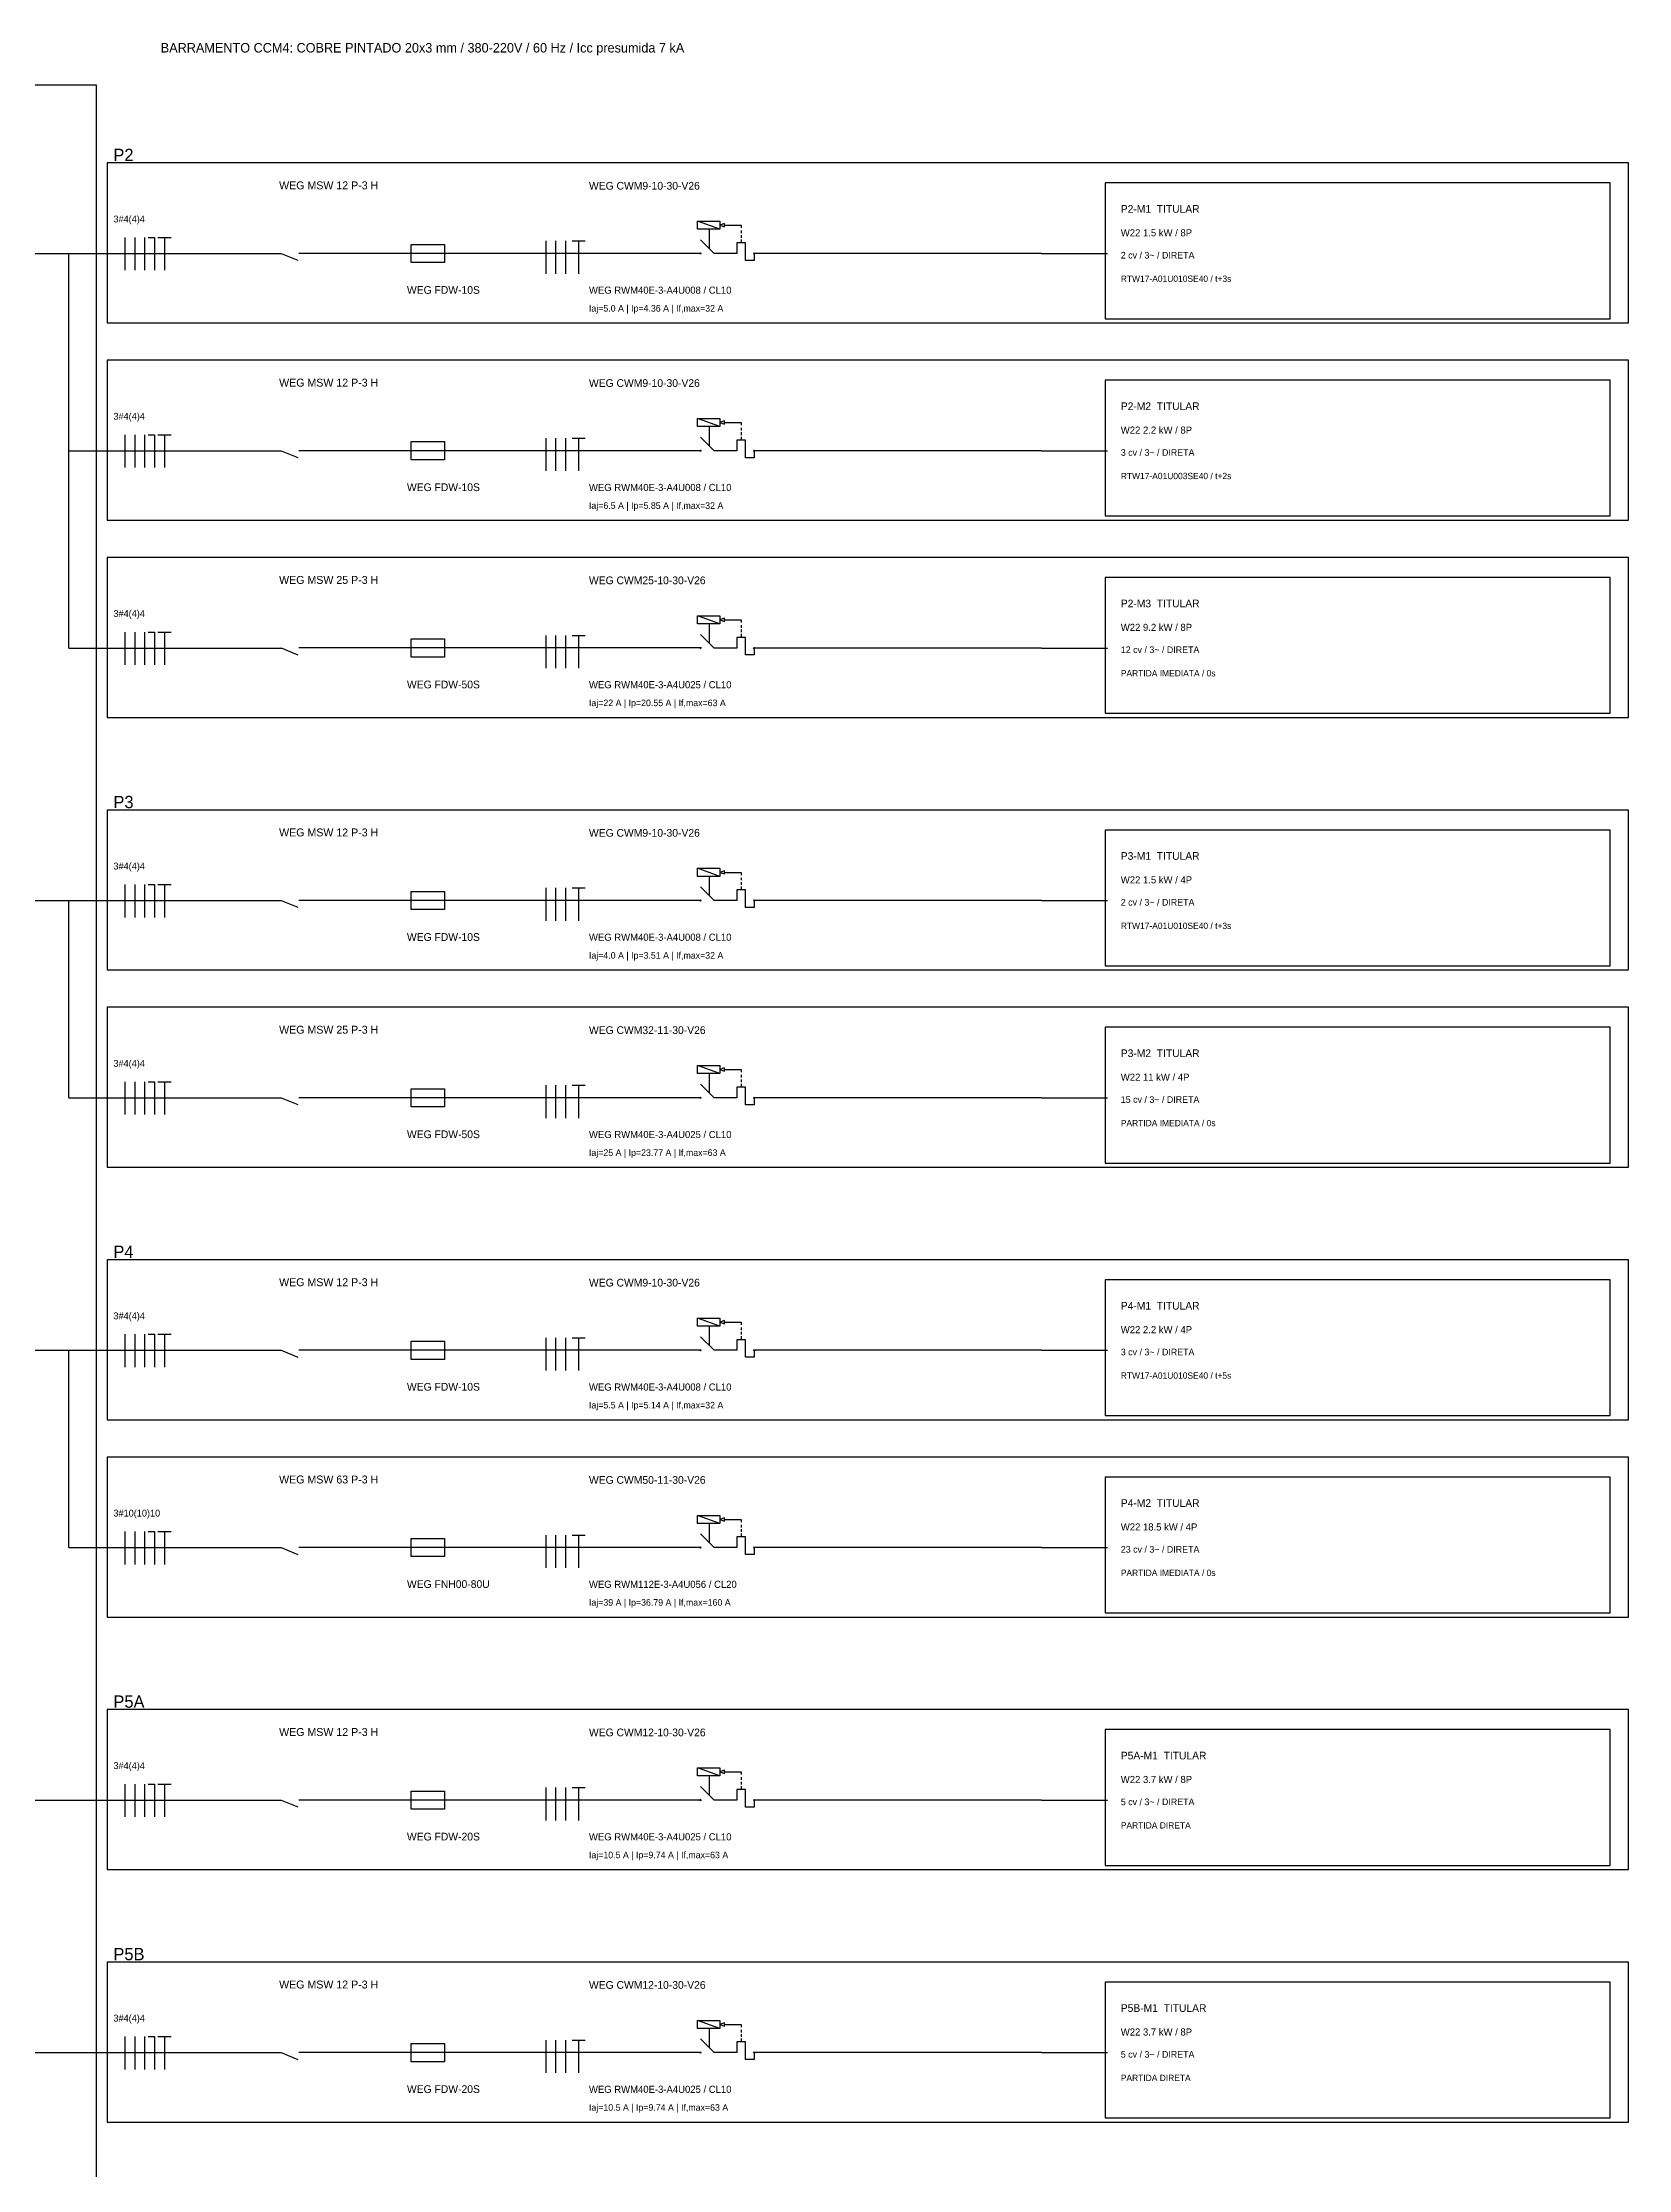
# Model space of a CAD drawing. Extents: x 88 to 641, y -96 to 322.
# Drawn here: x 109.75 to 139.9, y 33.58 to 74.01 of the extents above; entities that cross this region are included whole.
import ezdxf

# ---------------------------------------------------------------- set-up
doc = ezdxf.new("R2010")
doc.units = 0
doc.header["$MEASUREMENT"] = 0
for name, color, linetype in [('DIAGRAMA UNIFILAR', 80, 'Continuous'), ('ELET_TEXTO', 4, 'Continuous'), ('ELET_UNIFILAR_TEXTO', 4, 'Continuous'), ('ELT_UNIFILAR_DESENHO', 5, 'Continuous'), ('INF. UNIFILARES', 7, 'Continuous')]:
    doc.layers.add(name, color=color, linetype=linetype)

msp = doc.modelspace()

# ---------------------------------------------------------------- linework, layer by layer
at = {"layer": 'DIAGRAMA UNIFILAR'}
msp.add_lwpolyline([(101.65, -1.5), (110.78, -1.5), (110.78, 73.2), (101.65, 73.2)], close=True, dxfattribs=at)
at = {"layer": 'ELT_UNIFILAR_DESENHO'}
for p, q in [((122.628, 70.459), (122.206, 70.613)), ((122.428, 70.459), (122.428, 70.094)), ((122.715, 70.567), (122.628, 70.536)), ((122.628, 70.536), (122.715, 70.505)), ((122.715, 70.536), (122.715, 70.567)), ((122.715, 70.536), (123.032, 70.536)), ((122.715, 70.505), (122.715, 70.536)), ((123.032, 70.536), (123.032, 70.485)), ((123.032, 70.434), (123.032, 70.384)), ((123.032, 70.35), (123.032, 70.299)), ((107.467, 70), (110.25, 70)), ((110.25, 62.5), (110.25, 70)), ((110.25, 70), (114.286, 70)), ((111.32, 70.304), (111.32, 69.68)), ((111.507, 70.304), (111.507, 69.68)), ((111.694, 70.304), (111.694, 69.68)), ((111.759, 70.304), (111.884, 70.304)), ((111.884, 70.304), (111.884, 69.68)), ((111.946, 70.304), (112.195, 70.304)), ((112.071, 70.304), (112.071, 69.68)), ((122.26, 70.001), (114.627, 70.001)), ((119.319, 70.239), (119.319, 69.615)), ((119.507, 70.239), (119.507, 69.615)), ((119.694, 70.239), (119.694, 69.615)), ((119.818, 70.239), (120.067, 70.239)), ((119.942, 70.239), (119.942, 69.615)), ((122.523, 70), (122.26, 70.259)), ((122.954, 70), (122.523, 70)), ((123.116, 70.202), (122.954, 70.202)), ((122.954, 70.202), (122.954, 70)), ((123.032, 70.267), (123.032, 70.217)), ((123.116, 69.868), (123.116, 70.202)), ((128.743, 70), (123.279, 70)), ((123.279, 70), (123.279, 69.868)), ((128.743, 70), (130, 70)), ((123.279, 69.868), (123.116, 69.868)), ((122.628, 66.709), (122.206, 66.863)), ((122.715, 66.817), (122.628, 66.786)), ((122.628, 66.786), (122.715, 66.755)), ((122.715, 66.786), (122.715, 66.817)), ((122.715, 66.786), (123.032, 66.786)), ((122.715, 66.755), (122.715, 66.786)), ((123.032, 66.786), (123.032, 66.735)), ((111.32, 66.554), (111.32, 65.93)), ((111.507, 66.554), (111.507, 65.93)), ((111.694, 66.554), (111.694, 65.93)), ((111.759, 66.554), (111.884, 66.554)), ((111.884, 66.554), (111.884, 65.93)), ((111.946, 66.554), (112.195, 66.554)), ((112.071, 66.554), (112.071, 65.93)), ((119.319, 66.489), (119.319, 65.865)), ((119.507, 66.489), (119.507, 65.865)), ((119.694, 66.489), (119.694, 65.865)), ((119.818, 66.489), (120.067, 66.489)), ((119.942, 66.489), (119.942, 65.865)), ((122.523, 66.25), (122.26, 66.509)), ((122.428, 66.709), (122.428, 66.344)), ((123.116, 66.452), (122.954, 66.452)), ((122.954, 66.452), (122.954, 66.25)), ((123.032, 66.684), (123.032, 66.634)), ((123.032, 66.6), (123.032, 66.549)), ((123.032, 66.517), (123.032, 66.467)), ((123.116, 66.118), (123.116, 66.452)), ((110.25, 66.25), (114.286, 66.25)), ((122.26, 66.251), (114.627, 66.251)), ((122.954, 66.25), (122.523, 66.25)), ((123.279, 66.118), (123.116, 66.118)), ((128.743, 66.25), (123.279, 66.25)), ((123.279, 66.25), (123.279, 66.118)), ((128.743, 66.25), (130, 66.25)), ((122.628, 62.959), (122.206, 63.113)), ((111.32, 62.804), (111.32, 62.18)), ((111.507, 62.804), (111.507, 62.18)), ((111.694, 62.804), (111.694, 62.18)), ((111.759, 62.804), (111.884, 62.804)), ((111.884, 62.804), (111.884, 62.18)), ((111.946, 62.804), (112.195, 62.804)), ((112.071, 62.804), (112.071, 62.18)), ((119.319, 62.739), (119.319, 62.115)), ((119.507, 62.739), (119.507, 62.115)), ((119.694, 62.739), (119.694, 62.115)), ((119.818, 62.739), (120.067, 62.739)), ((119.942, 62.739), (119.942, 62.115)), ((122.523, 62.5), (122.26, 62.759)), ((122.428, 62.959), (122.428, 62.594)), ((122.715, 63.067), (122.628, 63.036)), ((122.628, 63.036), (122.715, 63.005)), ((122.715, 63.036), (122.715, 63.067)), ((122.715, 63.036), (123.032, 63.036)), ((122.715, 63.005), (122.715, 63.036)), ((123.116, 62.702), (122.954, 62.702)), ((122.954, 62.702), (122.954, 62.5)), ((123.032, 63.036), (123.032, 62.985)), ((123.032, 62.934), (123.032, 62.884)), ((123.032, 62.85), (123.032, 62.799)), ((123.032, 62.767), (123.032, 62.717)), ((123.116, 62.368), (123.116, 62.702)), ((110.25, 62.5), (114.286, 62.5)), ((122.26, 62.501), (114.627, 62.501)), ((122.954, 62.5), (122.523, 62.5)), ((123.279, 62.368), (123.116, 62.368)), ((128.743, 62.5), (123.279, 62.5)), ((123.279, 62.5), (123.279, 62.368)), ((128.743, 62.5), (130, 62.5)), ((122.628, 58.159), (122.206, 58.313)), ((122.715, 58.267), (122.628, 58.236)), ((122.628, 58.236), (122.715, 58.205)), ((122.715, 58.236), (122.715, 58.267)), ((122.715, 58.236), (123.032, 58.236)), ((122.715, 58.205), (122.715, 58.236)), ((123.032, 58.236), (123.032, 58.185)), ((111.32, 58.004), (111.32, 57.38)), ((111.507, 58.004), (111.507, 57.38)), ((111.694, 58.004), (111.694, 57.38)), ((111.759, 58.004), (111.884, 58.004)), ((111.884, 58.004), (111.884, 57.38)), ((111.946, 58.004), (112.195, 58.004)), ((112.071, 58.004), (112.071, 57.38)), ((119.319, 57.939), (119.319, 57.315)), ((119.507, 57.939), (119.507, 57.315)), ((119.694, 57.939), (119.694, 57.315)), ((119.818, 57.939), (120.067, 57.939)), ((119.942, 57.939), (119.942, 57.315)), ((122.523, 57.7), (122.26, 57.959)), ((122.428, 58.159), (122.428, 57.794)), ((123.116, 57.902), (122.954, 57.902)), ((122.954, 57.902), (122.954, 57.7)), ((123.032, 58.134), (123.032, 58.084)), ((123.032, 58.05), (123.032, 57.999)), ((123.032, 57.967), (123.032, 57.917)), ((123.116, 57.568), (123.116, 57.902)), ((107.467, 57.7), (110.25, 57.7)), ((110.25, 53.95), (110.25, 57.7)), ((110.25, 57.7), (114.286, 57.7)), ((122.26, 57.701), (114.627, 57.701)), ((122.954, 57.7), (122.523, 57.7)), ((123.279, 57.568), (123.116, 57.568)), ((128.743, 57.7), (123.279, 57.7)), ((123.279, 57.7), (123.279, 57.568)), ((128.743, 57.7), (130, 57.7)), ((111.32, 54.254), (111.32, 53.63)), ((111.507, 54.254), (111.507, 53.63)), ((111.694, 54.254), (111.694, 53.63)), ((111.759, 54.254), (111.884, 54.254)), ((111.884, 54.254), (111.884, 53.63)), ((111.946, 54.254), (112.195, 54.254)), ((112.071, 54.254), (112.071, 53.63)), ((119.319, 54.189), (119.319, 53.565)), ((119.507, 54.189), (119.507, 53.565)), ((119.694, 54.189), (119.694, 53.565)), ((119.818, 54.189), (120.067, 54.189)), ((119.942, 54.189), (119.942, 53.565)), ((122.628, 54.409), (122.206, 54.563)), ((122.523, 53.95), (122.26, 54.209)), ((122.428, 54.409), (122.428, 54.044)), ((122.715, 54.517), (122.628, 54.486)), ((122.628, 54.486), (122.715, 54.455)), ((122.715, 54.486), (122.715, 54.517)), ((122.715, 54.486), (123.032, 54.486)), ((122.715, 54.455), (122.715, 54.486)), ((123.032, 54.486), (123.032, 54.435)), ((123.032, 54.384), (123.032, 54.334)), ((123.032, 54.3), (123.032, 54.249)), ((123.032, 54.217), (123.032, 54.167)), ((110.25, 53.95), (114.286, 53.95)), ((122.26, 53.951), (114.627, 53.951)), ((122.954, 53.95), (122.523, 53.95)), ((123.116, 54.152), (122.954, 54.152)), ((122.954, 54.152), (122.954, 53.95)), ((123.116, 53.818), (123.116, 54.152)), ((123.279, 53.818), (123.116, 53.818)), ((128.743, 53.95), (123.279, 53.95)), ((123.279, 53.95), (123.279, 53.818)), ((128.743, 53.95), (130, 53.95)), ((122.628, 49.609), (122.206, 49.763)), ((111.32, 49.454), (111.32, 48.83)), ((111.507, 49.454), (111.507, 48.83)), ((111.694, 49.454), (111.694, 48.83)), ((111.759, 49.454), (111.884, 49.454)), ((111.884, 49.454), (111.884, 48.83)), ((111.946, 49.454), (112.195, 49.454)), ((112.071, 49.454), (112.071, 48.83)), ((119.319, 49.389), (119.319, 48.765)), ((119.507, 49.389), (119.507, 48.765)), ((119.694, 49.389), (119.694, 48.765)), ((119.818, 49.389), (120.067, 49.389)), ((119.942, 49.389), (119.942, 48.765)), ((122.523, 49.15), (122.26, 49.409)), ((122.428, 49.609), (122.428, 49.244)), ((122.715, 49.717), (122.628, 49.686)), ((122.628, 49.686), (122.715, 49.655)), ((122.715, 49.686), (122.715, 49.717)), ((122.715, 49.686), (123.032, 49.686)), ((122.715, 49.655), (122.715, 49.686)), ((123.116, 49.352), (122.954, 49.352)), ((122.954, 49.352), (122.954, 49.15)), ((123.032, 49.686), (123.032, 49.635)), ((123.032, 49.584), (123.032, 49.534)), ((123.032, 49.5), (123.032, 49.449)), ((123.032, 49.417), (123.032, 49.367)), ((123.116, 49.018), (123.116, 49.352)), ((107.467, 49.15), (110.25, 49.15)), ((110.25, 45.4), (110.25, 49.15)), ((110.25, 49.15), (114.286, 49.15)), ((122.26, 49.151), (114.627, 49.151)), ((122.954, 49.15), (122.523, 49.15)), ((123.279, 49.018), (123.116, 49.018)), ((128.743, 49.15), (123.279, 49.15)), ((123.279, 49.15), (123.279, 49.018)), ((128.743, 49.15), (130, 49.15)), ((111.32, 45.704), (111.32, 45.08)), ((111.507, 45.704), (111.507, 45.08)), ((111.694, 45.704), (111.694, 45.08)), ((111.759, 45.704), (111.884, 45.704)), ((111.884, 45.704), (111.884, 45.08)), ((111.946, 45.704), (112.195, 45.704)), ((112.071, 45.704), (112.071, 45.08)), ((122.628, 45.859), (122.206, 46.013)), ((122.428, 45.859), (122.428, 45.494)), ((122.715, 45.967), (122.628, 45.936)), ((122.628, 45.936), (122.715, 45.905)), ((122.715, 45.936), (122.715, 45.967)), ((122.715, 45.936), (123.032, 45.936)), ((122.715, 45.905), (122.715, 45.936)), ((123.032, 45.936), (123.032, 45.885)), ((123.032, 45.834), (123.032, 45.784)), ((123.032, 45.75), (123.032, 45.699)), ((110.25, 45.4), (114.286, 45.4)), ((122.26, 45.401), (114.627, 45.401)), ((119.319, 45.639), (119.319, 45.015)), ((119.507, 45.639), (119.507, 45.015)), ((119.694, 45.639), (119.694, 45.015)), ((119.818, 45.639), (120.067, 45.639)), ((119.942, 45.639), (119.942, 45.015)), ((122.523, 45.4), (122.26, 45.659)), ((122.954, 45.4), (122.523, 45.4)), ((123.116, 45.602), (122.954, 45.602)), ((122.954, 45.602), (122.954, 45.4)), ((123.032, 45.667), (123.032, 45.617)), ((123.116, 45.268), (123.116, 45.602)), ((128.743, 45.4), (123.279, 45.4)), ((123.279, 45.4), (123.279, 45.268)), ((128.743, 45.4), (130, 45.4)), ((123.279, 45.268), (123.116, 45.268)), ((111.32, 40.904), (111.32, 40.28)), ((111.507, 40.904), (111.507, 40.28)), ((111.694, 40.904), (111.694, 40.28)), ((111.759, 40.904), (111.884, 40.904)), ((111.884, 40.904), (111.884, 40.28)), ((111.946, 40.904), (112.195, 40.904)), ((112.071, 40.904), (112.071, 40.28)), ((119.319, 40.839), (119.319, 40.215)), ((119.507, 40.839), (119.507, 40.215)), ((119.694, 40.839), (119.694, 40.215)), ((119.818, 40.839), (120.067, 40.839)), ((119.942, 40.839), (119.942, 40.215)), ((122.628, 41.059), (122.206, 41.213)), ((122.523, 40.6), (122.26, 40.859)), ((122.428, 41.059), (122.428, 40.694)), ((122.715, 41.167), (122.628, 41.136)), ((122.628, 41.136), (122.715, 41.105)), ((122.715, 41.136), (122.715, 41.167)), ((122.715, 41.136), (123.032, 41.136)), ((122.715, 41.105), (122.715, 41.136)), ((123.032, 41.136), (123.032, 41.085)), ((123.032, 41.034), (123.032, 40.984)), ((123.032, 40.95), (123.032, 40.899)), ((123.032, 40.867), (123.032, 40.817)), ((107.467, 40.6), (110.25, 40.6)), ((110.25, 40.6), (114.286, 40.6)), ((122.26, 40.601), (114.627, 40.601)), ((122.954, 40.6), (122.523, 40.6)), ((123.116, 40.802), (122.954, 40.802)), ((122.954, 40.802), (122.954, 40.6)), ((123.116, 40.468), (123.116, 40.802)), ((123.279, 40.468), (123.116, 40.468)), ((128.743, 40.6), (123.279, 40.6)), ((123.279, 40.6), (123.279, 40.468)), ((128.743, 40.6), (130, 40.6)), ((122.628, 36.259), (122.206, 36.413)), ((111.32, 36.104), (111.32, 35.48)), ((111.507, 36.104), (111.507, 35.48)), ((111.694, 36.104), (111.694, 35.48)), ((111.759, 36.104), (111.884, 36.104)), ((111.884, 36.104), (111.884, 35.48)), ((111.946, 36.104), (112.195, 36.104)), ((112.071, 36.104), (112.071, 35.48)), ((119.319, 36.039), (119.319, 35.415)), ((119.507, 36.039), (119.507, 35.415)), ((119.694, 36.039), (119.694, 35.415)), ((119.818, 36.039), (120.067, 36.039)), ((119.942, 36.039), (119.942, 35.415)), ((122.523, 35.8), (122.26, 36.059)), ((122.428, 36.259), (122.428, 35.894)), ((122.715, 36.367), (122.628, 36.336)), ((122.628, 36.336), (122.715, 36.305)), ((122.715, 36.336), (122.715, 36.367)), ((122.715, 36.336), (123.032, 36.336)), ((122.715, 36.305), (122.715, 36.336)), ((123.116, 36.002), (122.954, 36.002)), ((122.954, 36.002), (122.954, 35.8)), ((123.032, 36.336), (123.032, 36.285)), ((123.032, 36.234), (123.032, 36.184)), ((123.032, 36.15), (123.032, 36.099)), ((123.032, 36.067), (123.032, 36.017)), ((123.116, 35.668), (123.116, 36.002)), ((107.467, 35.8), (110.25, 35.8)), ((110.25, 35.8), (114.286, 35.8)), ((122.26, 35.801), (114.627, 35.801)), ((122.954, 35.8), (122.523, 35.8)), ((123.279, 35.668), (123.116, 35.668)), ((128.743, 35.8), (123.279, 35.8)), ((123.279, 35.8), (123.279, 35.668)), ((128.743, 35.8), (130, 35.8))]:
    msp.add_line(p, q, dxfattribs=at)
at = {"layer": 'ELT_UNIFILAR_DESENHO', "linetype": 'Continuous'}
for p, q in [((114.286, 70.001), (114.607, 69.871)), ((114.286, 66.251), (114.607, 66.121)), ((114.286, 62.501), (114.607, 62.371)), ((114.286, 57.701), (114.607, 57.571)), ((114.286, 53.951), (114.607, 53.821)), ((114.286, 49.151), (114.607, 49.021)), ((114.286, 45.401), (114.607, 45.271)), ((114.286, 40.601), (114.607, 40.471)), ((114.286, 35.801), (114.607, 35.671))]:
    msp.add_line(p, q, dxfattribs=at)
at = {"layer": 'ELT_UNIFILAR_DESENHO'}
for points in [[(110.98, 68.68), (139.9, 68.68), (139.9, 71.72), (110.98, 71.72)], [(122.628, 70.459), (122.206, 70.459), (122.206, 70.613), (122.628, 70.613)], [(110.98, 64.93), (139.9, 64.93), (139.9, 67.97), (110.98, 67.97)], [(122.628, 66.709), (122.206, 66.709), (122.206, 66.863), (122.628, 66.863)], [(110.98, 61.18), (139.9, 61.18), (139.9, 64.22), (110.98, 64.22)], [(122.628, 62.959), (122.206, 62.959), (122.206, 63.113), (122.628, 63.113)], [(110.98, 56.38), (139.9, 56.38), (139.9, 59.42), (110.98, 59.42)], [(122.628, 58.159), (122.206, 58.159), (122.206, 58.313), (122.628, 58.313)], [(110.98, 52.63), (139.9, 52.63), (139.9, 55.67), (110.98, 55.67)], [(122.628, 54.409), (122.206, 54.409), (122.206, 54.563), (122.628, 54.563)], [(110.98, 47.83), (139.9, 47.83), (139.9, 50.87), (110.98, 50.87)], [(122.628, 49.609), (122.206, 49.609), (122.206, 49.763), (122.628, 49.763)], [(110.98, 44.08), (139.9, 44.08), (139.9, 47.12), (110.98, 47.12)], [(122.628, 45.859), (122.206, 45.859), (122.206, 46.013), (122.628, 46.013)], [(110.98, 39.28), (139.9, 39.28), (139.9, 42.32), (110.98, 42.32)], [(122.628, 41.059), (122.206, 41.059), (122.206, 41.213), (122.628, 41.213)], [(110.98, 34.48), (139.9, 34.48), (139.9, 37.52), (110.98, 37.52)], [(122.628, 36.259), (122.206, 36.259), (122.206, 36.413), (122.628, 36.413)]]:
    msp.add_lwpolyline(points, close=True, dxfattribs=at)
at = {"layer": 'ELT_UNIFILAR_DESENHO', "linetype": 'Continuous'}
for points in [[(116.762, 70.173), (117.393, 70.173), (117.393, 69.828), (116.762, 69.828)], [(116.762, 66.423), (117.393, 66.423), (117.393, 66.078), (116.762, 66.078)], [(116.762, 62.673), (117.393, 62.673), (117.393, 62.328), (116.762, 62.328)], [(116.762, 57.873), (117.393, 57.873), (117.393, 57.528), (116.762, 57.528)], [(116.762, 54.123), (117.393, 54.123), (117.393, 53.778), (116.762, 53.778)], [(116.762, 49.323), (117.393, 49.323), (117.393, 48.978), (116.762, 48.978)], [(116.762, 45.573), (117.393, 45.573), (117.393, 45.228), (116.762, 45.228)], [(116.762, 40.773), (117.393, 40.773), (117.393, 40.428), (116.762, 40.428)], [(116.762, 35.973), (117.393, 35.973), (117.393, 35.628), (116.762, 35.628)]]:
    msp.add_lwpolyline(points, close=True, dxfattribs=at)
for centre in [(122.26, 70.001), (123.279, 70), (122.26, 66.251), (123.279, 66.25), (122.26, 62.501), (123.279, 62.5), (122.26, 57.701), (123.279, 57.7), (122.26, 53.951), (123.279, 53.95), (122.26, 49.151), (123.279, 49.15), (122.26, 45.401), (123.279, 45.4), (122.26, 40.601), (123.279, 40.6), (122.26, 35.801), (123.279, 35.8)]:
    msp.add_circle(centre, 0.0105, dxfattribs=at)
at = {"layer": 'INF. UNIFILARES'}
for p, q in [((139.55, 71.34), (129.95, 71.34)), ((129.95, 71.34), (129.95, 68.76)), ((139.55, 68.76), (139.55, 71.34)), ((129.95, 68.76), (139.55, 68.76)), ((139.55, 67.59), (129.95, 67.59)), ((129.95, 67.59), (129.95, 65.01)), ((139.55, 65.01), (139.55, 67.59)), ((129.95, 65.01), (139.55, 65.01)), ((139.55, 63.84), (129.95, 63.84)), ((129.95, 63.84), (129.95, 61.26)), ((139.55, 61.26), (139.55, 63.84)), ((129.95, 61.26), (139.55, 61.26)), ((139.55, 59.04), (129.95, 59.04)), ((129.95, 59.04), (129.95, 56.46)), ((139.55, 56.46), (139.55, 59.04)), ((129.95, 56.46), (139.55, 56.46)), ((139.55, 55.29), (129.95, 55.29)), ((129.95, 55.29), (129.95, 52.71)), ((139.55, 52.71), (139.55, 55.29)), ((129.95, 52.71), (139.55, 52.71)), ((139.55, 50.49), (129.95, 50.49)), ((129.95, 50.49), (129.95, 47.91)), ((139.55, 47.91), (139.55, 50.49)), ((129.95, 47.91), (139.55, 47.91)), ((139.55, 46.74), (129.95, 46.74)), ((129.95, 46.74), (129.95, 44.16)), ((139.55, 44.16), (139.55, 46.74)), ((129.95, 44.16), (139.55, 44.16)), ((139.55, 41.94), (129.95, 41.94)), ((129.95, 41.94), (129.95, 39.36)), ((139.55, 39.36), (139.55, 41.94)), ((129.95, 39.36), (139.55, 39.36)), ((139.55, 37.14), (129.95, 37.14)), ((129.95, 37.14), (129.95, 34.56)), ((139.55, 34.56), (139.55, 37.14)), ((129.95, 34.56), (139.55, 34.56))]:
    msp.add_line(p, q, dxfattribs=at)

# ---------------------------------------------------------------- texts
at = {"layer": 'ELET_TEXTO', "attachment_point": 1}
for s, insert, char_height in [('WEG CWM9-10-30-V26', (120.14, 71.36), 0.147), ('WEG FDW-10S', (116.68, 69.38), 0.147), ('WEG RWM40E-3-A4U008 / CL10', (120.14, 69.37), 0.135), ('Iaj=5.0 A | Ip=4.36 A | If,max=32 A', (120.14, 69.02), 0.125), ('WEG CWM9-10-30-V26', (120.14, 67.61), 0.147), ('WEG FDW-10S', (116.68, 65.63), 0.147), ('WEG RWM40E-3-A4U008 / CL10', (120.14, 65.62), 0.135), ('Iaj=6.5 A | Ip=5.85 A | If,max=32 A', (120.14, 65.27), 0.125), ('WEG CWM25-10-30-V26', (120.14, 63.86), 0.147), ('WEG FDW-50S', (116.68, 61.88), 0.147), ('WEG RWM40E-3-A4U025 / CL10', (120.14, 61.87), 0.135), ('Iaj=22 A | Ip=20.55 A | If,max=63 A', (120.14, 61.52), 0.125), ('WEG CWM9-10-30-V26', (120.14, 59.06), 0.147), ('WEG FDW-10S', (116.68, 57.08), 0.147), ('WEG RWM40E-3-A4U008 / CL10', (120.14, 57.07), 0.135), ('Iaj=4.0 A | Ip=3.51 A | If,max=32 A', (120.14, 56.72), 0.125), ('WEG CWM32-11-30-V26', (120.14, 55.31), 0.147), ('WEG FDW-50S', (116.68, 53.33), 0.147), ('WEG RWM40E-3-A4U025 / CL10', (120.14, 53.32), 0.135), ('Iaj=25 A | Ip=23.77 A | If,max=63 A', (120.14, 52.97), 0.125), ('WEG CWM9-10-30-V26', (120.14, 50.51), 0.147), ('WEG FDW-10S', (116.68, 48.53), 0.147), ('WEG RWM40E-3-A4U008 / CL10', (120.14, 48.52), 0.135), ('Iaj=5.5 A | Ip=5.14 A | If,max=32 A', (120.14, 48.17), 0.125), ('WEG CWM50-11-30-V26', (120.14, 46.76), 0.147), ('WEG FNH00-80U', (116.68, 44.78), 0.147), ('WEG RWM112E-3-A4U056 / CL20', (120.14, 44.77), 0.135), ('Iaj=39 A | Ip=36.79 A | If,max=160 A', (120.14, 44.42), 0.125), ('WEG CWM12-10-30-V26', (120.14, 41.96), 0.147), ('WEG FDW-20S', (116.68, 39.98), 0.147), ('WEG RWM40E-3-A4U025 / CL10', (120.14, 39.97), 0.135), ('Iaj=10.5 A | Ip=9.74 A | If,max=63 A', (120.14, 39.62), 0.125), ('WEG CWM12-10-30-V26', (120.14, 37.16), 0.147), ('WEG FDW-20S', (116.68, 35.18), 0.147), ('WEG RWM40E-3-A4U025 / CL10', (120.14, 35.17), 0.135), ('Iaj=10.5 A | Ip=9.74 A | If,max=63 A', (120.14, 34.82), 0.125)]:
    msp.add_mtext(s, dxfattribs=dict(at, insert=insert, char_height=char_height))
at = {"layer": 'ELET_UNIFILAR_TEXTO', "attachment_point": 1}
for s, insert, char_height in [('BARRAMENTO CCM4: COBRE PINTADO 20x3 mm / 380-220V / 60 Hz / Icc presumida 7 kA', (112, 74), 0.18), ('P2', (111.1, 71.99), 0.234), ('WEG MSW 12 P-3 H', (114.25, 71.37), 0.151), ('P2-M1  TITULAR', (130.25, 70.92), 0.146), ('3#4(4)4', (111.1, 70.72), 0.13), ('W22 1.5 kW / 8P', (130.25, 70.46), 0.135), ('2 cv / 3~ / DIRETA', (130.25, 70.03), 0.126), ('RTW17-A01U010SE40 / t+3s', (130.25, 69.58), 0.12), ('WEG MSW 12 P-3 H', (114.25, 67.62), 0.151), ('P2-M2  TITULAR', (130.25, 67.17), 0.146), ('3#4(4)4', (111.1, 66.97), 0.13), ('W22 2.2 kW / 8P', (130.25, 66.71), 0.135), ('3 cv / 3~ / DIRETA', (130.25, 66.28), 0.126), ('RTW17-A01U003SE40 / t+2s', (130.25, 65.83), 0.12), ('WEG MSW 25 P-3 H', (114.25, 63.87), 0.151), ('3#4(4)4', (111.1, 63.22), 0.13), ('P2-M3  TITULAR', (130.25, 63.42), 0.146), ('W22 9.2 kW / 8P', (130.25, 62.96), 0.135), ('12 cv / 3~ / DIRETA', (130.25, 62.53), 0.126), ('PARTIDA IMEDIATA / 0s', (130.25, 62.08), 0.12), ('P3', (111.1, 59.69), 0.234), ('WEG MSW 12 P-3 H', (114.25, 59.07), 0.151), ('3#4(4)4', (111.1, 58.42), 0.13), ('P3-M1  TITULAR', (130.25, 58.62), 0.146), ('W22 1.5 kW / 4P', (130.25, 58.16), 0.135), ('2 cv / 3~ / DIRETA', (130.25, 57.73), 0.126), ('RTW17-A01U010SE40 / t+3s', (130.25, 57.28), 0.12), ('WEG MSW 25 P-3 H', (114.25, 55.32), 0.151), ('3#4(4)4', (111.1, 54.67), 0.13), ('P3-M2  TITULAR', (130.25, 54.87), 0.146), ('W22 11 kW / 4P', (130.25, 54.41), 0.135), ('15 cv / 3~ / DIRETA', (130.25, 53.98), 0.126), ('PARTIDA IMEDIATA / 0s', (130.25, 53.53), 0.12), ('P4', (111.1, 51.14), 0.234), ('WEG MSW 12 P-3 H', (114.25, 50.52), 0.151), ('3#4(4)4', (111.1, 49.87), 0.13), ('P4-M1  TITULAR', (130.25, 50.07), 0.146), ('W22 2.2 kW / 4P', (130.25, 49.61), 0.135), ('3 cv / 3~ / DIRETA', (130.25, 49.18), 0.126), ('RTW17-A01U010SE40 / t+5s', (130.25, 48.73), 0.12), ('WEG MSW 63 P-3 H', (114.25, 46.77), 0.151), ('3#10(10)10', (111.1, 46.12), 0.13), ('P4-M2  TITULAR', (130.25, 46.32), 0.146), ('W22 18.5 kW / 4P', (130.25, 45.86), 0.135), ('23 cv / 3~ / DIRETA', (130.25, 45.43), 0.126), ('PARTIDA IMEDIATA / 0s', (130.25, 44.98), 0.12), ('P5A', (111.1, 42.59), 0.234), ('WEG MSW 12 P-3 H', (114.25, 41.97), 0.151), ('3#4(4)4', (111.1, 41.32), 0.13), ('P5A-M1  TITULAR', (130.25, 41.52), 0.146), ('W22 3.7 kW / 8P', (130.25, 41.06), 0.135), ('5 cv / 3~ / DIRETA', (130.25, 40.63), 0.126), ('PARTIDA DIRETA', (130.25, 40.18), 0.12), ('P5B', (111.1, 37.79), 0.234), ('WEG MSW 12 P-3 H', (114.25, 37.17), 0.151), ('3#4(4)4', (111.1, 36.52), 0.13), ('P5B-M1  TITULAR', (130.25, 36.72), 0.146), ('W22 3.7 kW / 8P', (130.25, 36.26), 0.135), ('5 cv / 3~ / DIRETA', (130.25, 35.83), 0.126), ('PARTIDA DIRETA', (130.25, 35.38), 0.12)]:
    msp.add_mtext(s, dxfattribs=dict(at, insert=insert, char_height=char_height))

doc.saveas('drawing.dxf')
